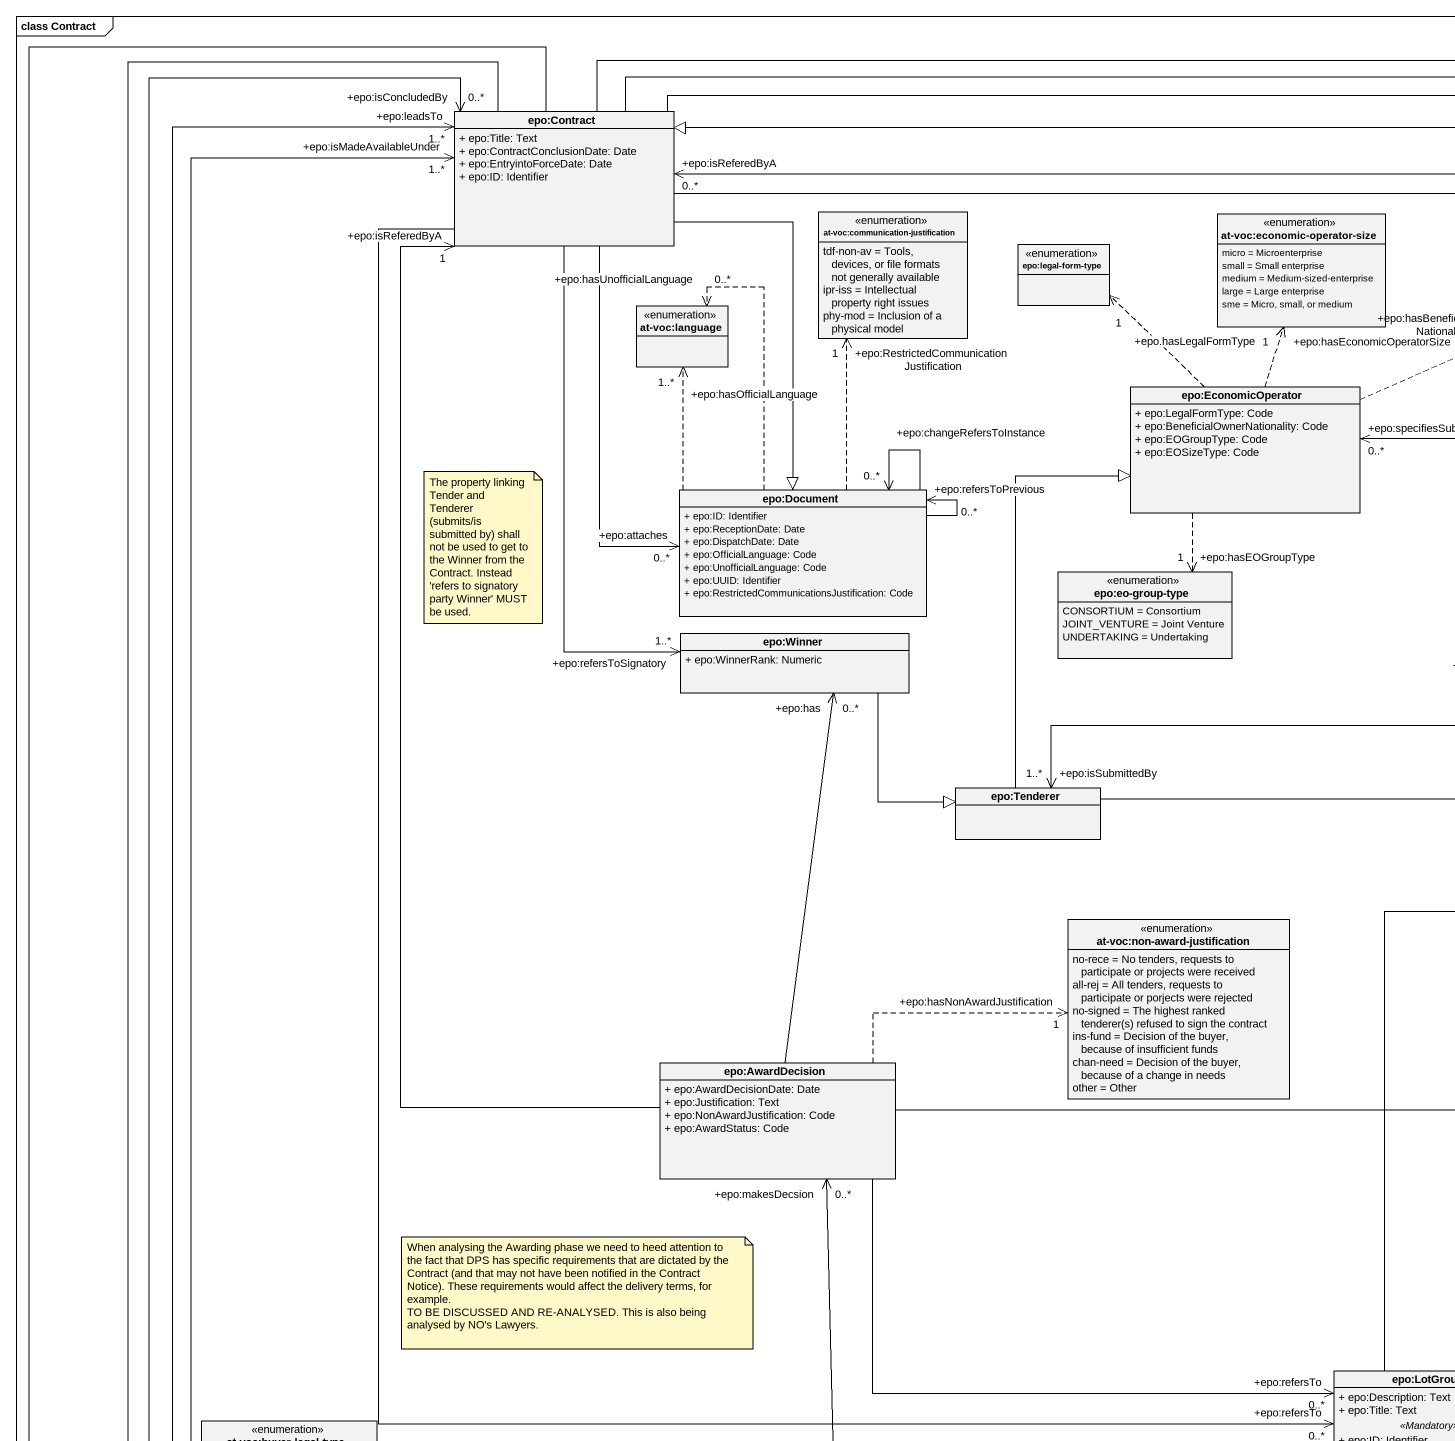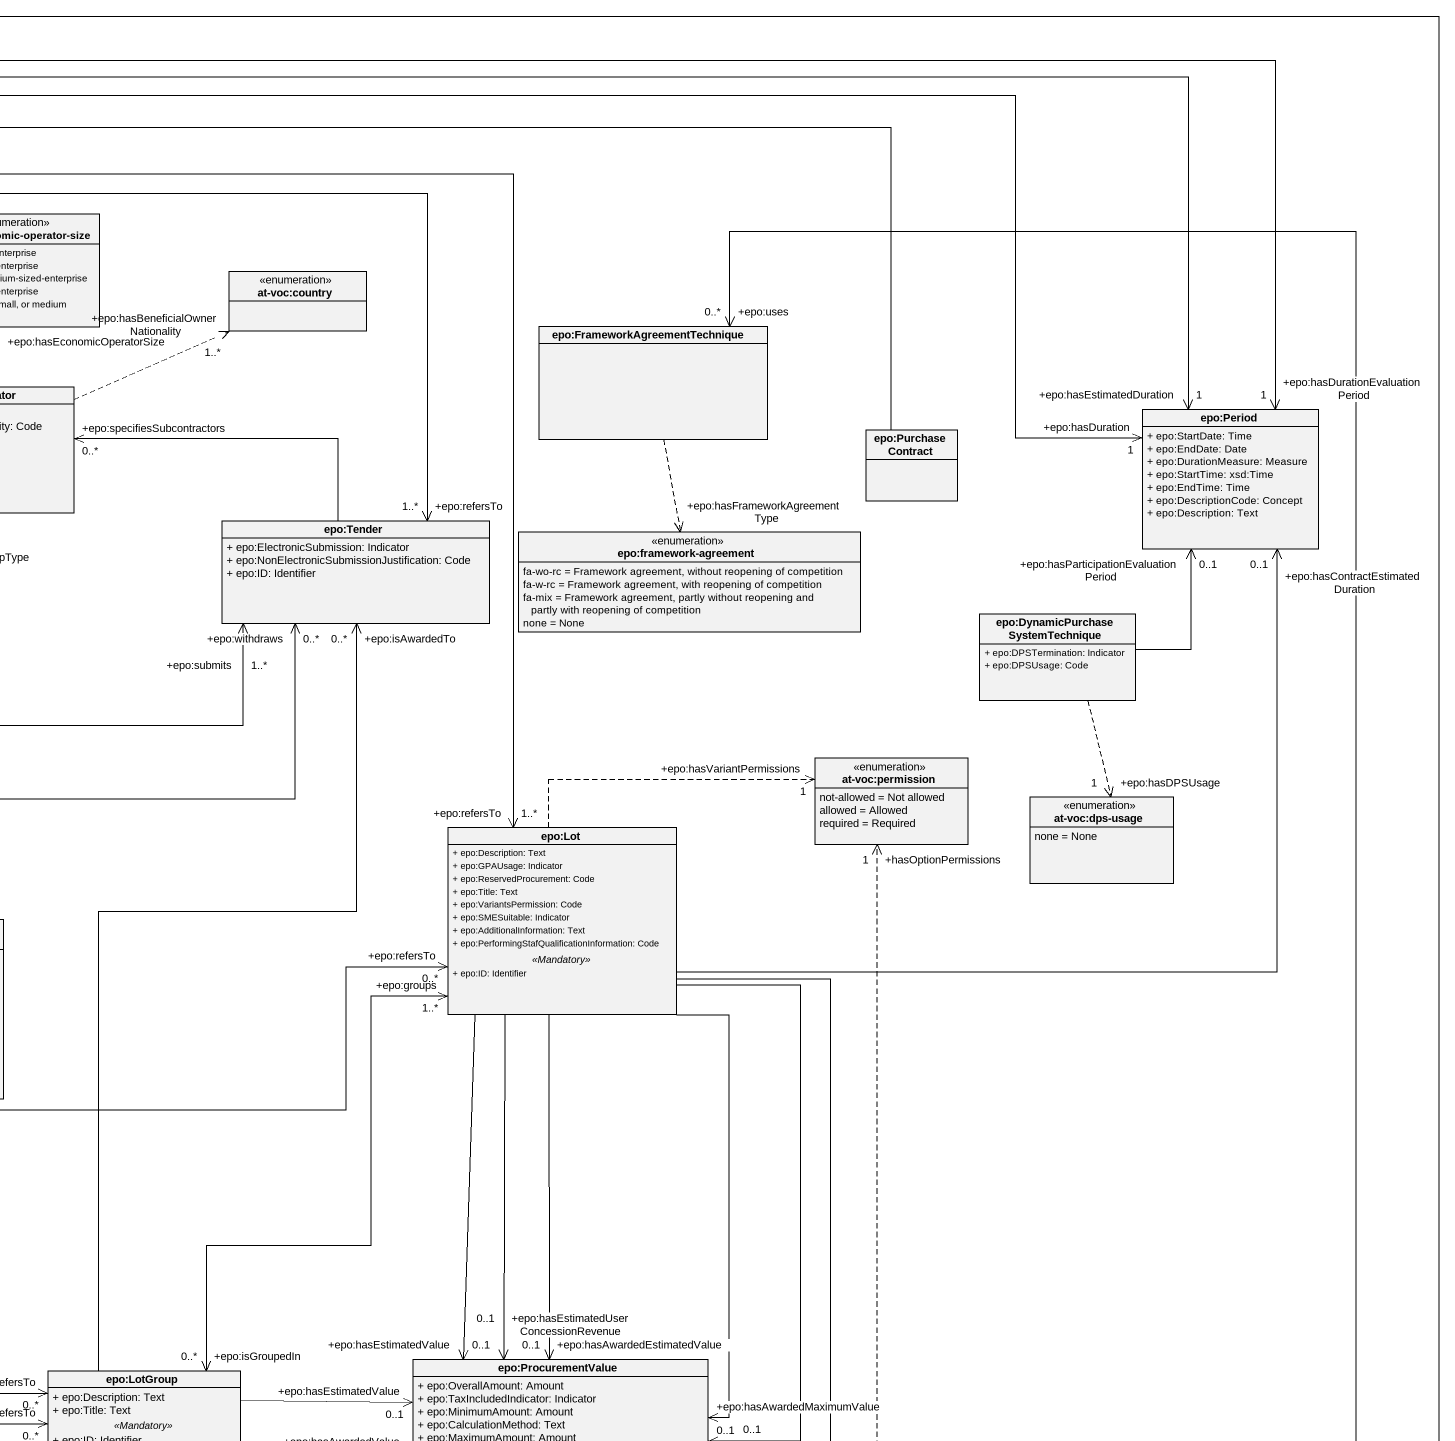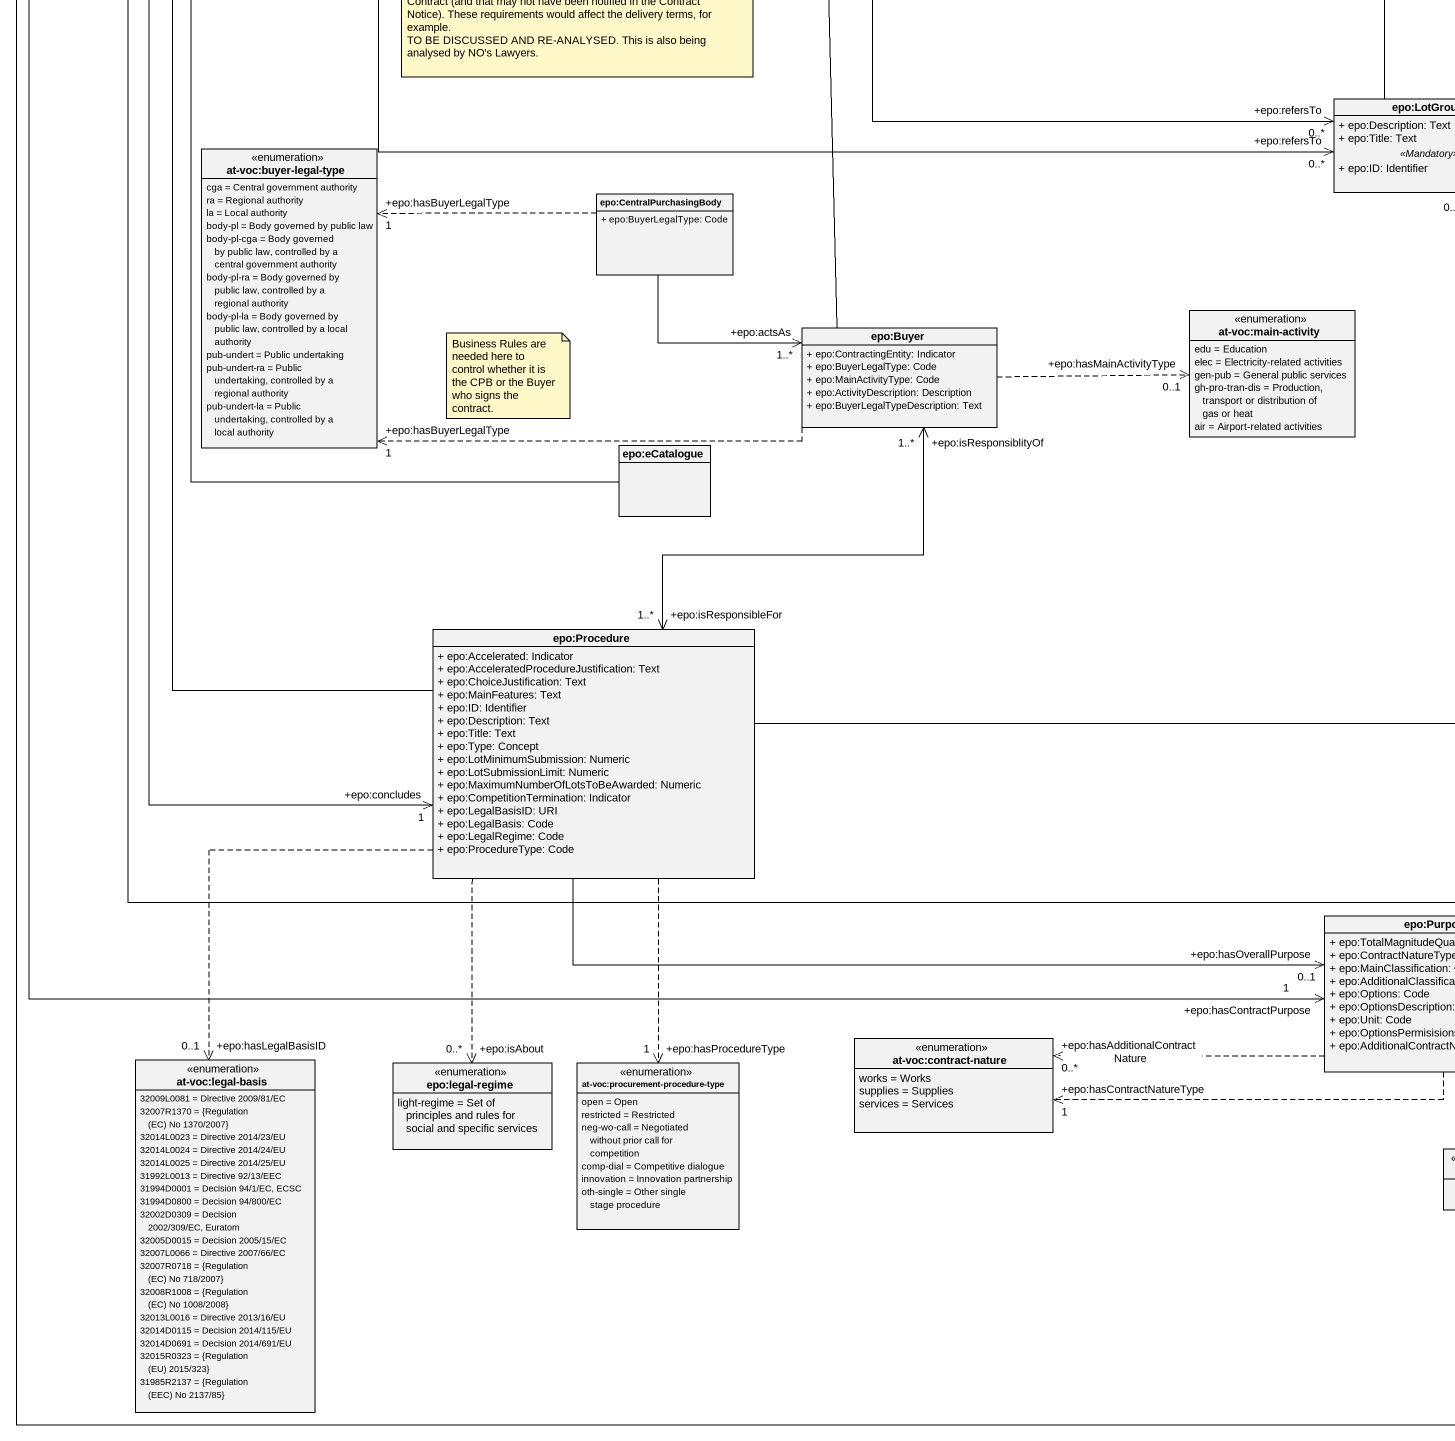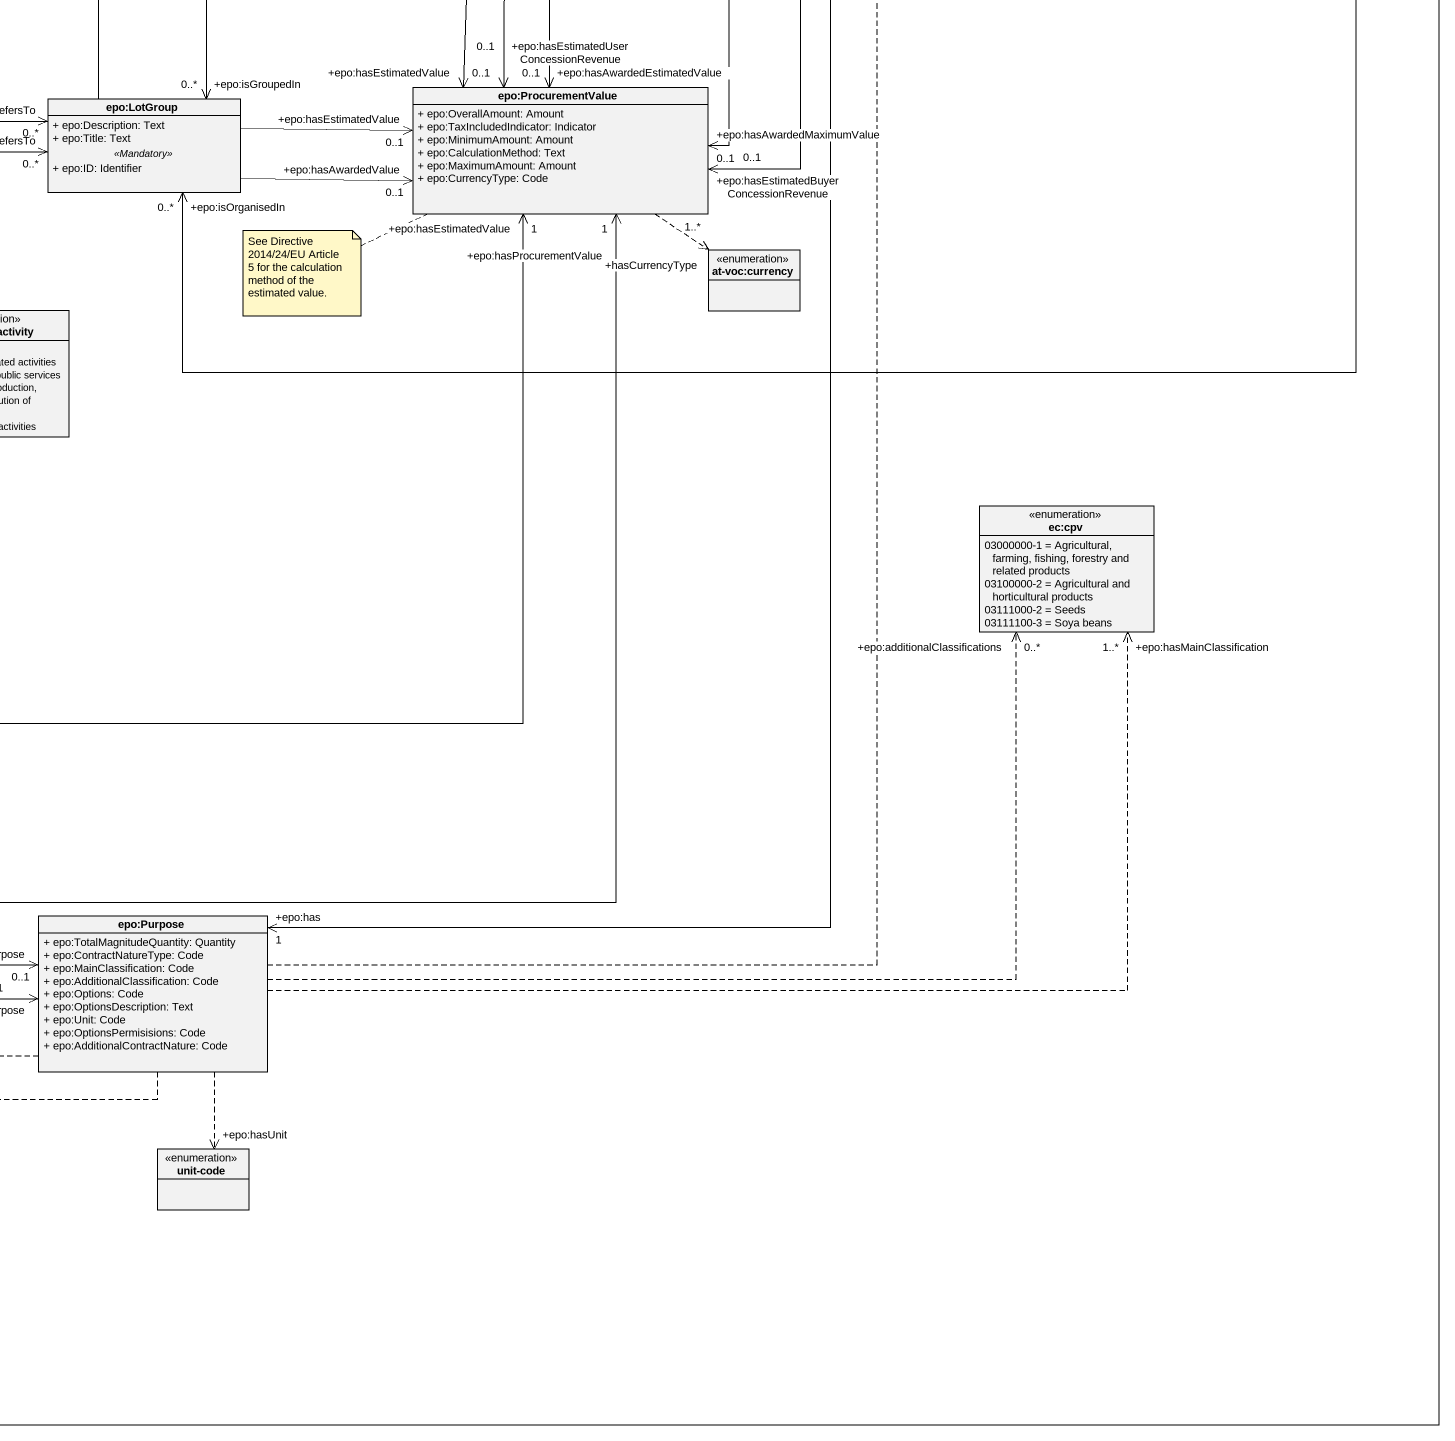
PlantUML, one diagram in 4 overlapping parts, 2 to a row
@startuml
mainframe class Contract
hide circle
hide empty members
skinparam classAttributeIconSize 0
class "epo:Contract" as epo_Contract {
  + epo:Title: Text
  + epo:ContractConclusionDate: Date
  + epo:EntryintoForceDate: Date
  + epo:ID: Identifier
}
enum "at-voc:communication-justification" as at_voc_communication {
  tdf-non-av = Tools, devices, or file formats not generally available
  ipr-iss = Intellectual property right issues
  phy-mod = Inclusion of a physical model
}
enum "at-voc:economic-operator-size" as at_voc_economic_operator {
  micro = Microenterprise
  small = Small enterprise
  medium = Medium-sized-enterprise
  large = Large enterprise
  sme = Micro, small, or medium
}
enum "epo:legal-form-type" as epo_legal_form_type
enum "at-voc:country" as at_voc_country
enum "at-voc:language" as at_voc_language
class "epo:FrameworkAgreementTechnique" as epo_FrameworkAgreementTechni
class "epo:EconomicOperator" as epo_EconomicOperator {
  + epo:LegalFormType: Code
  + epo:BeneficialOwnerNationality: Code
  + epo:EOGroupType: Code
  + epo:EOSizeType: Code
}
class "epo:Period" as epo_Period {
  + epo:StartDate: Time
  + epo:EndDate: Date
  + epo:DurationMeasure: Measure
  + epo:StartTime: xsd:Time
  + epo:EndTime: Time
  + epo:DescriptionCode: Concept
  + epo:Description: Text
}
class "epo:PurchaseContract" as epo_PurchaseContract
class "epo:Document" as epo_Document {
  + epo:ID: Identifier
  + epo:ReceptionDate: Date
  + epo:DispatchDate: Date
  + epo:OfficialLanguage: Code
  + epo:UnofficialLanguage: Code
  + epo:UUID: Identifier
  + epo:RestrictedCommunicationsJustification: Code
}
class "epo:Tender" as epo_Tender {
  + epo:ElectronicSubmission: Indicator
  + epo:NonElectronicSubmissionJustification: Code
  + epo:ID: Identifier
}
enum "epo:framework-agreement" as epo_framework_agreement {
  fa-wo-rc = Framework agreement, without reopening of competition
  fa-w-rc = Framework agreement, with reopening of competition
  fa-mix = Framework agreement, partly without reopening and partly with reopening of competition
  none = None
}
enum "epo:eo-group-type" as epo_eo_group_type {
  CONSORTIUM = Consortium
  JOINT_VENTURE = Joint Venture
  UNDERTAKING = Undertaking
}
class "epo:Winner" as epo_Winner {
  + epo:WinnerRank: Numeric
}
class "epo:DynamicPurchaseSystemTechnique" as epo_DynamicPurchaseSystemTec {
  + epo:DPSTermination: Indicator
  + epo:DPSUsage: Code
}
class "epo:Tenderer" as epo_Tenderer
enum "at-voc:permission" as at_voc_permission {
  not-allowed = Not allowed
  allowed = Allowed
  required = Required
}
class "epo:Lot" as epo_Lot {
  + epo:Description: Text
  + epo:GPAUsage: Indicator
  + epo:ReservedProcurement: Code
  + epo:Title: Text
  + epo:VariantsPermission: Code
  + epo:SMESuitable: Indicator
  + epo:AdditionalInformation: Text
  + epo:PerformingStafQualificationInformation: Code
  .. <<Mandatory>> ..
  + epo:ID: Identifier
}
enum "at-voc:dps-usage" as at_voc_dps_usage {
  none = None
}
enum "at-voc:non-award-justification" as at_voc_non_award {
  no-rece = No tenders, requests to participate or projects were received
  all-rej = All tenders, requests to participate or porjects were rejected
  {field} no-signed = The highest ranked tenderer(s) refused to sign the contract
  ins-fund = Decision of the buyer, because of insufficient funds
  chan-need = Decision of the buyer, because of a change in needs
  other = Other
}
class "epo:AwardDecision" as epo_AwardDecision {
  + epo:AwardDecisionDate: Date
  + epo:Justification: Text
  + epo:NonAwardJustification: Code
  + epo:AwardStatus: Code
}
class "epo:LotGroup" as epo_LotGroup {
  + epo:Description: Text
  + epo:Title: Text
  .. <<Mandatory>> ..
  + epo:ID: Identifier
}
class "epo:ProcurementValue" as epo_ProcurementValue {
  + epo:OverallAmount: Amount
  + epo:TaxIncludedIndicator: Indicator
  + epo:MinimumAmount: Amount
  + epo:CalculationMethod: Text
  + epo:MaximumAmount: Amount
  + epo:CurrencyType: Code
}
enum "at-voc:buyer-legal-type" as at_voc_buyer_legal_type {
  cga = Central government authority
  ra = Regional authority
  la = Local authority
  body-pl = Body governed by public law
  body-pl-cga = Body governed by public law, controlled by a central government authority
  body-pl-ra = Body governed by public law, controlled by a regional authority
  body-pl-la = Body governed by public law, controlled by a local authority
  pub-undert = Public undertaking
  pub-undert-ra = Public undertaking, controlled by a regional authority
  pub-undert-la = Public undertaking, controlled by a local authority
}
class "epo:CentralPurchasingBody" as epo_CentralPurchasingBody {
  + epo:BuyerLegalType: Code
}
enum "at-voc:currency" as at_voc_currency
class "epo:Buyer" as epo_Buyer {
  + epo:ContractingEntity: Indicator
  + epo:BuyerLegalType: Code
  + epo:MainActivityType: Code
  + epo:ActivityDescription: Description
  + epo:BuyerLegalTypeDescription: Text
}
enum "at-voc:main-activity" as at_voc_main_activity {
  edu = Education
  elec = Electricity-related activities
  gen-pub = General public services
  gh-pro-tran-dis = Production, transport or distribution of gas or heat
  air = Airport-related activities
}
class "epo:eCatalogue" as epo_eCatalogue
enum "ec:cpv" as ec_cpv {
  03000000-1 = Agricultural, farming, fishing, forestry and related products
  03100000-2 = Agricultural and horticultural products
  03111000-2 = Seeds
  03111100-3 = Soya beans
}
class "epo:Procedure" as epo_Procedure {
  + epo:Accelerated: Indicator
  + epo:AcceleratedProcedureJustification: Text
  + epo:ChoiceJustification: Text
  + epo:MainFeatures: Text
  + epo:ID: Identifier
  + epo:Description: Text
  + epo:Title: Text
  + epo:Type: Concept
  + epo:LotMinimumSubmission: Numeric
  + epo:LotSubmissionLimit: Numeric
  + epo:MaximumNumberOfLotsToBeAwarded: Numeric
  + epo:CompetitionTermination: Indicator
  + epo:LegalBasisID: URI
  + epo:LegalBasis: Code
  + epo:LegalRegime: Code
  + epo:ProcedureType: Code
}
class "epo:Purpose" as epo_Purpose {
  + epo:TotalMagnitudeQuantity: Quantity
  + epo:ContractNatureType: Code
  + epo:MainClassification: Code
  + epo:AdditionalClassification: Code
  + epo:Options: Code
  + epo:OptionsDescription: Text
  + epo:Unit: Code
  + epo:OptionsPermisisions: Code
  + epo:AdditionalContractNature: Code
}
enum "at-voc:legal-basis" as at_voc_legal_basis {
  32009L0081 = Directive 2009/81/EC
  {field} 32007R1370 = {Regulation (EC) No 1370/2007}
  32014L0023 = Directive 2014/23/EU
  32014L0024 = Directive 2014/24/EU
  32014L0025 = Directive 2014/25/EU
  31992L0013 = Directive 92/13/EEC
  31994D0001 = Decision 94/1/EC, ECSC
  31994D0800 = Decision 94/800/EC
  32002D0309 = Decision 2002/309/EC, Euratom
  32005D0015 = Decision 2005/15/EC
  32007L0066 = Directive 2007/66/EC
  {field} 32007R0718 = {Regulation (EC) No 718/2007}
  {field} 32008R1008 = {Regulation (EC) No 1008/2008}
  32013L0016 = Directive 2013/16/EU
  32014D0115 = Decision 2014/115/EU
  32014D0691 = Decision 2014/691/EU
  {field} 32015R0323 = {Regulation (EU) 2015/323}
  {field} 31985R2137 = {Regulation (EEC) No 2137/85}
}
enum "epo:legal-regime" as epo_legal_regime {
  light-regime = Set of principles and rules for social and specific services
}
enum "at-voc:procurement-procedure-type" as at_voc_procurement {
  open = Open
  restricted = Restricted
  neg-wo-call = Negotiated without prior call for competition
  comp-dial = Competitive dialogue
  innovation = Innovation partnership
  oth-single = Other single stage procedure
}
enum "at-voc:contract-nature" as at_voc_contract_nature {
  works = Works
  supplies = Supplies
  services = Services
}
enum "unit-code" as unit_code
epo_Contract -right-> "+epo:hasDuration\n1" epo_Period
epo_Contract -right-> "+epo:hasEstimatedDuration\n1" epo_Period
epo_Contract -right-> "+epo:hasDurationEvaluationPeriod\n1" epo_Period
epo_Contract --> "+epo:attaches\n0..*" epo_Document
epo_Contract --|> epo_Document
epo_Contract -right-> "+epo:refersTo\n1..*" epo_Tender
epo_Contract --> "+epo:refersToSignatory\n1..*" epo_Winner
epo_Contract "+epo:isReferedByA\n0..*" <-right-> "+epo:refersTo\n1..*" epo_Lot
epo_Contract --> "+epo:refersTo\n0..*" epo_LotGroup
epo_Contract --> "+epo:hasProcurementValue\n1" epo_ProcurementValue
epo_Contract --> "+epo:hasContractPurpose\n1" epo_Purpose
epo_FrameworkAgreementTechni ..> "+epo:hasFrameworkAgreementType" epo_framework_agreement
epo_FrameworkAgreementTechni "+epo:uses\n0..*" <--> "+epo:isOrganisedIn\n0..*" epo_LotGroup
epo_EconomicOperator .up.> "+epo:hasEconomicOperatorSize\n1" at_voc_economic_operator
epo_EconomicOperator .up.> "+epo.hasLegalFormType\n1" epo_legal_form_type
epo_EconomicOperator .right.> "+epo:hasBeneficialOwnerNationality\n1..*" at_voc_country
epo_EconomicOperator ..> "+epo:hasEOGroupType\n1" epo_eo_group_type
epo_PurchaseContract -left-|> epo_Contract
epo_Document .up.> "+epo:RestrictedCommunicationJustification\n1" at_voc_communication
epo_Document .up.> "+epo:hasOfficialLanguage\n1..*" at_voc_language
epo_Document .up.> "+epo:hasUnofficialLanguage\n0..*" at_voc_language
epo_Document --> "+epo:changeRefersToInstance\n0..*" epo_Document
epo_Document --> "+epo:refersToPrevious\n0..*" epo_Document
epo_Tender -left-> "+epo:specifiesSubcontractors\n0..*" epo_EconomicOperator
epo_Winner --|> epo_Tenderer
epo_DynamicPurchaseSystemTec -up-> "+epo:hasParticipationEvaluationPeriod\n0..1" epo_Period
epo_DynamicPurchaseSystemTec ..> "+epo:hasDPSUsage\n1" at_voc_dps_usage
epo_Tenderer -up-|> epo_EconomicOperator
epo_Tenderer -right-> "+epo:withdraws\n0..*" epo_Tender
epo_Tenderer "+epo:isSubmittedBy\n1..*" <-right-> "+epo:submits\n1..*" epo_Tender
epo_Lot -up-> "+epo:hasContractEstimatedDuration\n0..1" epo_Period
epo_Lot .right.> "+epo:hasVariantPermissions\n1" at_voc_permission
epo_Lot "+epo:groups\n1..*" <--> "+epo:isGroupedIn\n0..*" epo_LotGroup
epo_Lot --> "+epo:hasAwardedEstimatedValue\n0..1" epo_ProcurementValue
epo_Lot --> "+epo:hasEstimatedValue\n0..1" epo_ProcurementValue
epo_Lot --> "+epo:hasEstimatedUserConcessionRevenue\n0..1" epo_ProcurementValue
epo_Lot --> "+epo:hasEstimatedBuyerConcessionRevenue\n0..1" epo_ProcurementValue
epo_Lot --> "+epo:hasAwardedMaximumValue\n0..1" epo_ProcurementValue
epo_Lot --> "+epo:has\n1" epo_Purpose
epo_AwardDecision -up-> "+epo:isReferedByA\n1" epo_Contract
epo_AwardDecision -up-> "+epo:has\n0..*" epo_Winner
epo_AwardDecision -right-> "+epo:refersTo\n0..*" epo_Lot
epo_AwardDecision .right.> "+epo:hasNonAwardJustification\n1" at_voc_non_award
epo_AwardDecision -right-> "+epo:refersTo\n0..*" epo_LotGroup
epo_LotGroup -up-> "+epo:isAwardedTo\n0..*" epo_Tender
epo_LotGroup -right-> "+epo:hasAwardedValue\n0..1" epo_ProcurementValue
epo_LotGroup -right-> "+epo:hasEstimatedValue\n0..1" epo_ProcurementValue
epo_ProcurementValue ..> "+hasCurrencyType\n1..*" at_voc_currency
epo_CentralPurchasingBody .left.> "+epo:hasBuyerLegalType\n1" at_voc_buyer_legal_type
epo_CentralPurchasingBody --> "+epo:actsAs\n1..*" epo_Buyer
epo_Buyer -up-> "+epo:makesDecsion\n0..*" epo_AwardDecision
epo_Buyer .left.> "+epo:hasBuyerLegalType\n1" at_voc_buyer_legal_type
epo_Buyer .right.> "+epo:hasMainActivityType\n0..1" at_voc_main_activity
epo_eCatalogue -up-> "+epo:isMadeAvailableUnder\n1..*" epo_Contract
epo_Procedure -up-> "+epo:leadsTo\n1..*" epo_Contract
epo_Procedure "+epo:concludes\n1" <-up-> "+epo:isConcludedBy\n0..*" epo_Contract
epo_Procedure -right-> "+epo:hasEstimatedValue\n1" epo_ProcurementValue
epo_Procedure "+epo:isResponsibleFor\n1..*" <-up-> "+epo:isResponsiblityOf\n1..*" epo_Buyer
epo_Procedure -right-> "+epo:hasOverallPurpose\n0..1" epo_Purpose
epo_Procedure ..> "+epo:hasLegalBasisID\n0..1" at_voc_legal_basis
epo_Procedure ..> "+epo:isAbout\n0..*" epo_legal_regime
epo_Procedure ..> "+epo:hasProcedureType\n1" at_voc_procurement
epo_Purpose .up.> "+hasOptionPermissions\n1" at_voc_permission
epo_Purpose .right.> "+epo:hasMainClassification\n1..*" ec_cpv
epo_Purpose .right.> "+epo:additionalClassifications\n0..*" ec_cpv
epo_Purpose .left.> "+epo:hasContractNatureType\n1" at_voc_contract_nature
epo_Purpose .left.> "+epo:hasAdditionalContractNature\n0..*" at_voc_contract_nature
epo_Purpose ..> "+epo:hasUnit" unit_code
note as N1
  The property linking Tender and Tenderer (submits/is submitted by) shall not be used to get to the Winner from the Contract. Instead 'refers to signatory party Winner' MUST be used.
end note
note as N2
  When analysing the Awarding phase we need to heed attention to the fact that DPS has specific requirements that are dictated by the Contract (and that may not have been notified in the Contract Notice). These requirements would affect the delivery terms, for example.
  TO BE DISCUSSED AND RE-ANALYSED. This is also being analysed by NO's Lawyers.
end note
note left of epo_ProcurementValue : See Directive 2014/24/EU Article 5 for the calculation method of the estimated value.
note as N4
  Business Rules are needed here to control whether it is the CPB or the Buyer who signs the contract.
end note
@enduml
